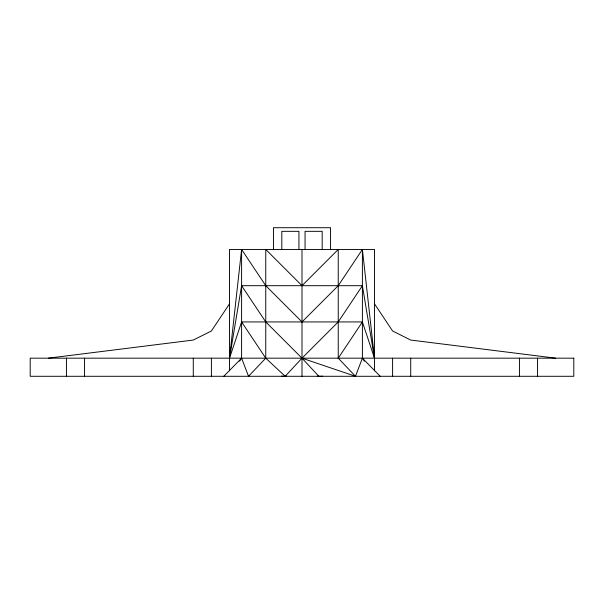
<?xml version="1.0" encoding="UTF-8"?>
<svg xmlns="http://www.w3.org/2000/svg" width="604" height="604" viewBox="0 0 604 604"><rect width="100%" height="100%" fill="white"/><g stroke="black" fill="none" stroke-linecap="round" stroke-linejoin="round"><path stroke-width="0.91" d="M229.52 358.172L241.6 249.452L265.76 285.692L302 321.932L338.24 285.692L362.4 249.452L374.48 358.172L362.4 321.932L241.6 321.932L229.52 358.172L241.6 285.692L362.4 285.692L374.48 358.172M241.6 285.692L265.76 321.932L302 358.172L355.469 376.292L362.4 358.172L362.4 249.452M229.52 303.812L211.4 330.992L193.28 340.052L48.32 358.172M239.584 361.192L241.6 358.172L241.6 249.452M362.4 285.692L338.24 321.932L302 358.172L285.179 376.292L265.76 358.172L241.6 321.932M355.469 376.292L338.24 358.172L362.4 321.932M223.79 376.292L241.6 358.172L248.531 376.292L265.76 358.172L265.76 249.452L302 285.692L338.24 249.452L338.24 358.172M555.68 358.172L410.72 340.052L392.6 330.992L374.48 303.812M380.21 376.292L362.4 358.172L364.416 361.192M302 358.172L318.821 376.292M537.56 358.172L537.56 376.292M519.44 358.172L519.44 376.292M410.72 358.172L410.72 376.292M392.6 358.172L392.6 376.292M374.48 370.856L374.48 249.452L229.52 249.452L229.52 370.856M330.554 249.452L330.554 227.708L273.446 227.708L273.446 249.452M322.189 249.452L322.189 231.332L305.065 231.332L305.065 249.452M302 249.452L302 376.292M298.935 249.452L298.935 231.332L281.811 231.332L281.811 249.452M211.4 358.172L211.4 376.292M193.28 358.172L193.28 376.292M84.56 358.172L84.56 376.292M66.44 358.172L66.44 376.292M286.243 376.133A18.12 18.12 0 0 1 281.517 376.133M322.483 376.133A18.12 18.12 0 0 1 317.757 376.133M573.8 358.172L30.2 358.172L30.2 376.292L573.8 376.292L573.8 358.172"/></g></svg>
